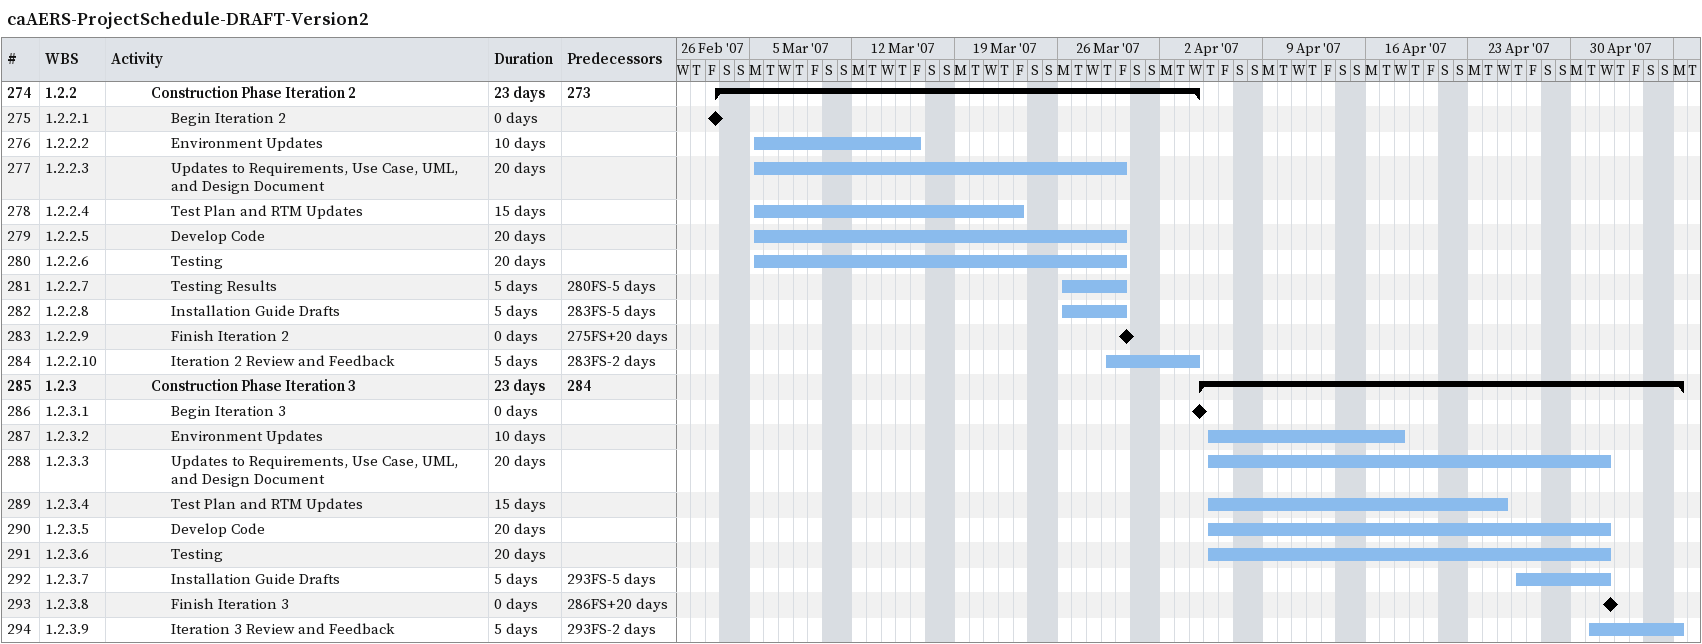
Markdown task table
caAERS-ProjectSchedule-DRAFT-Version2

| ID | WBS | Task | Duration | Start | Finish | Predecessors |
|---|---|---|---|---|---|---|
| 274 | 1.2.2 | **Construction Phase Iteration 2** | 23d | 2007-03-02 | 2007-04-04 | 273 |
| 275 | 1.2.2.1 | Begin Iteration 2 | 0d | 2007-03-02 | 2007-03-02 |  |
| 276 | 1.2.2.2 | Environment Updates | 10d | 2007-03-05 | 2007-03-16 |  |
| 277 | 1.2.2.3 | Updates to Requirements, Use Case, UML, and Design Document | 20d | 2007-03-05 | 2007-03-30 |  |
| 278 | 1.2.2.4 | Test Plan and RTM Updates | 15d | 2007-03-05 | 2007-03-23 |  |
| 279 | 1.2.2.5 | Develop Code | 20d | 2007-03-05 | 2007-03-30 |  |
| 280 | 1.2.2.6 | Testing | 20d | 2007-03-05 | 2007-03-30 |  |
| 281 | 1.2.2.7 | Testing Results | 5d | 2007-03-26 | 2007-03-30 | 280FS-5d |
| 282 | 1.2.2.8 | Installation Guide Drafts | 5d | 2007-03-26 | 2007-03-30 | 283FS-5d |
| 283 | 1.2.2.9 | Finish Iteration 2 | 0d | 2007-03-30 | 2007-03-30 | 275FS+20d |
| 284 | 1.2.2.10 | Iteration 2 Review and Feedback | 5d | 2007-03-29 | 2007-04-04 | 283FS-2d |
| 285 | 1.2.3 | **Construction Phase Iteration 3** | 23d | 2007-04-04 | 2007-05-07 | 284 |
| 286 | 1.2.3.1 | Begin Iteration 3 | 0d | 2007-04-04 | 2007-04-04 |  |
| 287 | 1.2.3.2 | Environment Updates | 10d | 2007-04-05 | 2007-04-18 |  |
| 288 | 1.2.3.3 | Updates to Requirements, Use Case, UML, and Design Document | 20d | 2007-04-05 | 2007-05-02 |  |
| 289 | 1.2.3.4 | Test Plan and RTM Updates | 15d | 2007-04-05 | 2007-04-25 |  |
| 290 | 1.2.3.5 | Develop Code | 20d | 2007-04-05 | 2007-05-02 |  |
| 291 | 1.2.3.6 | Testing | 20d | 2007-04-05 | 2007-05-02 |  |
| 292 | 1.2.3.7 | Installation Guide Drafts | 5d | 2007-04-26 | 2007-05-02 | 293FS-5d |
| 293 | 1.2.3.8 | Finish Iteration 3 | 0d | 2007-05-02 | 2007-05-02 | 286FS+20d |
| 294 | 1.2.3.9 | Iteration 3 Review and Feedback | 5d | 2007-05-01 | 2007-05-07 | 293FS-2d |
